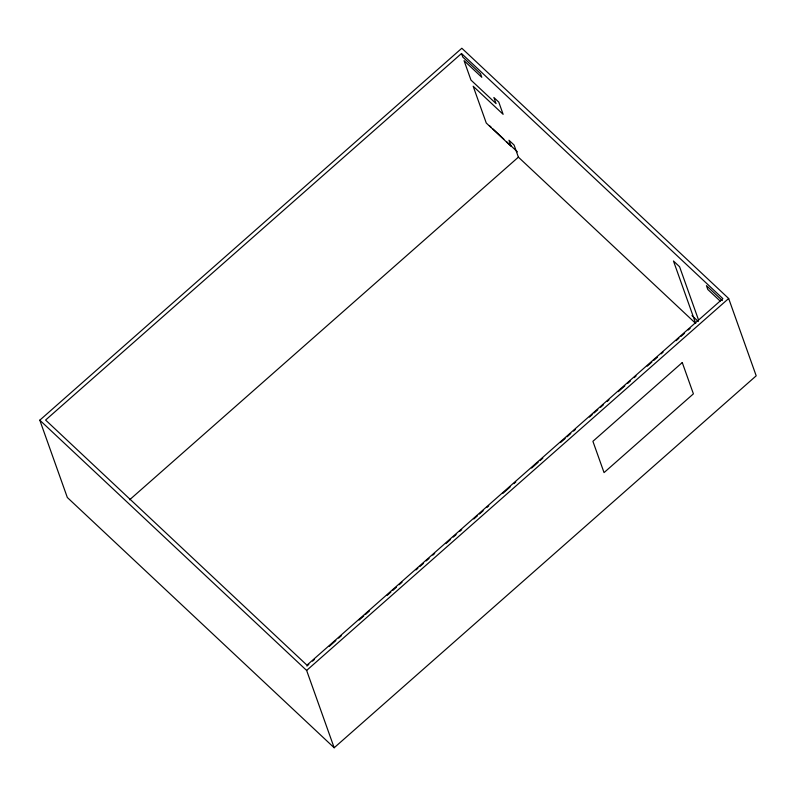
<?xml version="1.0" encoding="UTF-8"?>
<svg xmlns="http://www.w3.org/2000/svg" width="796" height="796" viewBox="0 0 796 796"><rect width="100%" height="100%" fill="white"/><g stroke="black" fill="none" stroke-linecap="round" stroke-linejoin="round"><path stroke-width="1.19" d="M39.8 420.179L461.829 48.238L728.668 298.5L756.2 375.821L334.171 747.762L67.332 497.5L39.8 420.179L306.629 670.441L334.171 747.762M461.511 53.501L45.601 420.049L306.957 665.177L722.867 298.629L461.511 53.501L462.784 57.063L480.515 73.7L481.789 77.292L464.058 60.655L470.983 80.097L496.057 103.609L493.878 97.5L498.774 102.087L503.132 114.326L473.162 86.227L486.266 123.032L511.151 146.364L508.972 140.245L514.087 145.041L518.395 157.15L695.704 323.445L673.466 260.988L679.575 266.73L698.52 319.932M129.639 499.769L518.395 157.15M306.948 666.063L308.818 664.421M312.549 661.128L314.41 659.486M329.325 646.342L335.852 640.591M338.648 638.123L341.444 635.656M359.155 620.044L363.822 615.945M365.682 614.293L369.414 611.01M387.125 595.398L390.856 592.115M392.717 590.473L396.448 587.189M399.244 584.722L402.04 582.254M416.029 569.926L417.89 568.284M419.751 566.643L423.482 563.359M426.278 560.891L429.074 558.424M432.805 555.14L434.666 553.499M445.86 543.638L450.516 539.529M453.312 537.061L456.108 534.604M459.839 531.31L461.71 529.668M473.829 518.992L477.55 515.708M479.421 514.057L483.142 510.773M486.873 507.49L488.744 505.848M502.724 493.52L510.186 486.943M513.908 483.66L515.778 482.018M531.628 468.048L538.146 462.297M540.016 460.655L542.812 458.188M560.523 442.576L565.19 438.477M567.05 436.825L570.782 433.541M573.578 431.074L575.438 429.432M589.428 417.114L592.224 414.646M594.085 413.005L597.816 409.711M600.612 407.254L603.408 404.786M607.139 401.502L609 399.861M618.323 391.642L624.85 385.891M627.646 383.423L630.442 380.956M634.173 377.672L636.034 376.03M647.228 366.17L651.884 362.061M653.745 360.419L657.476 357.135M661.207 353.842L663.068 352.2M676.122 340.698L678.918 338.23M680.789 336.589L684.51 333.305M688.242 330.022L690.112 328.38M306.629 670.441L728.668 298.5M722.39 300.609L706.44 285.645L707.803 289.475L720.211 301.117M489.371 125.559L491.172 127.251M492.983 128.952L503.838 139.131M506.555 141.678L517.41 151.857M691.983 315.584L698.311 321.524M682.262 362.558L592.901 441.312L604.045 472.605L693.406 393.851L682.262 362.558"/></g></svg>
